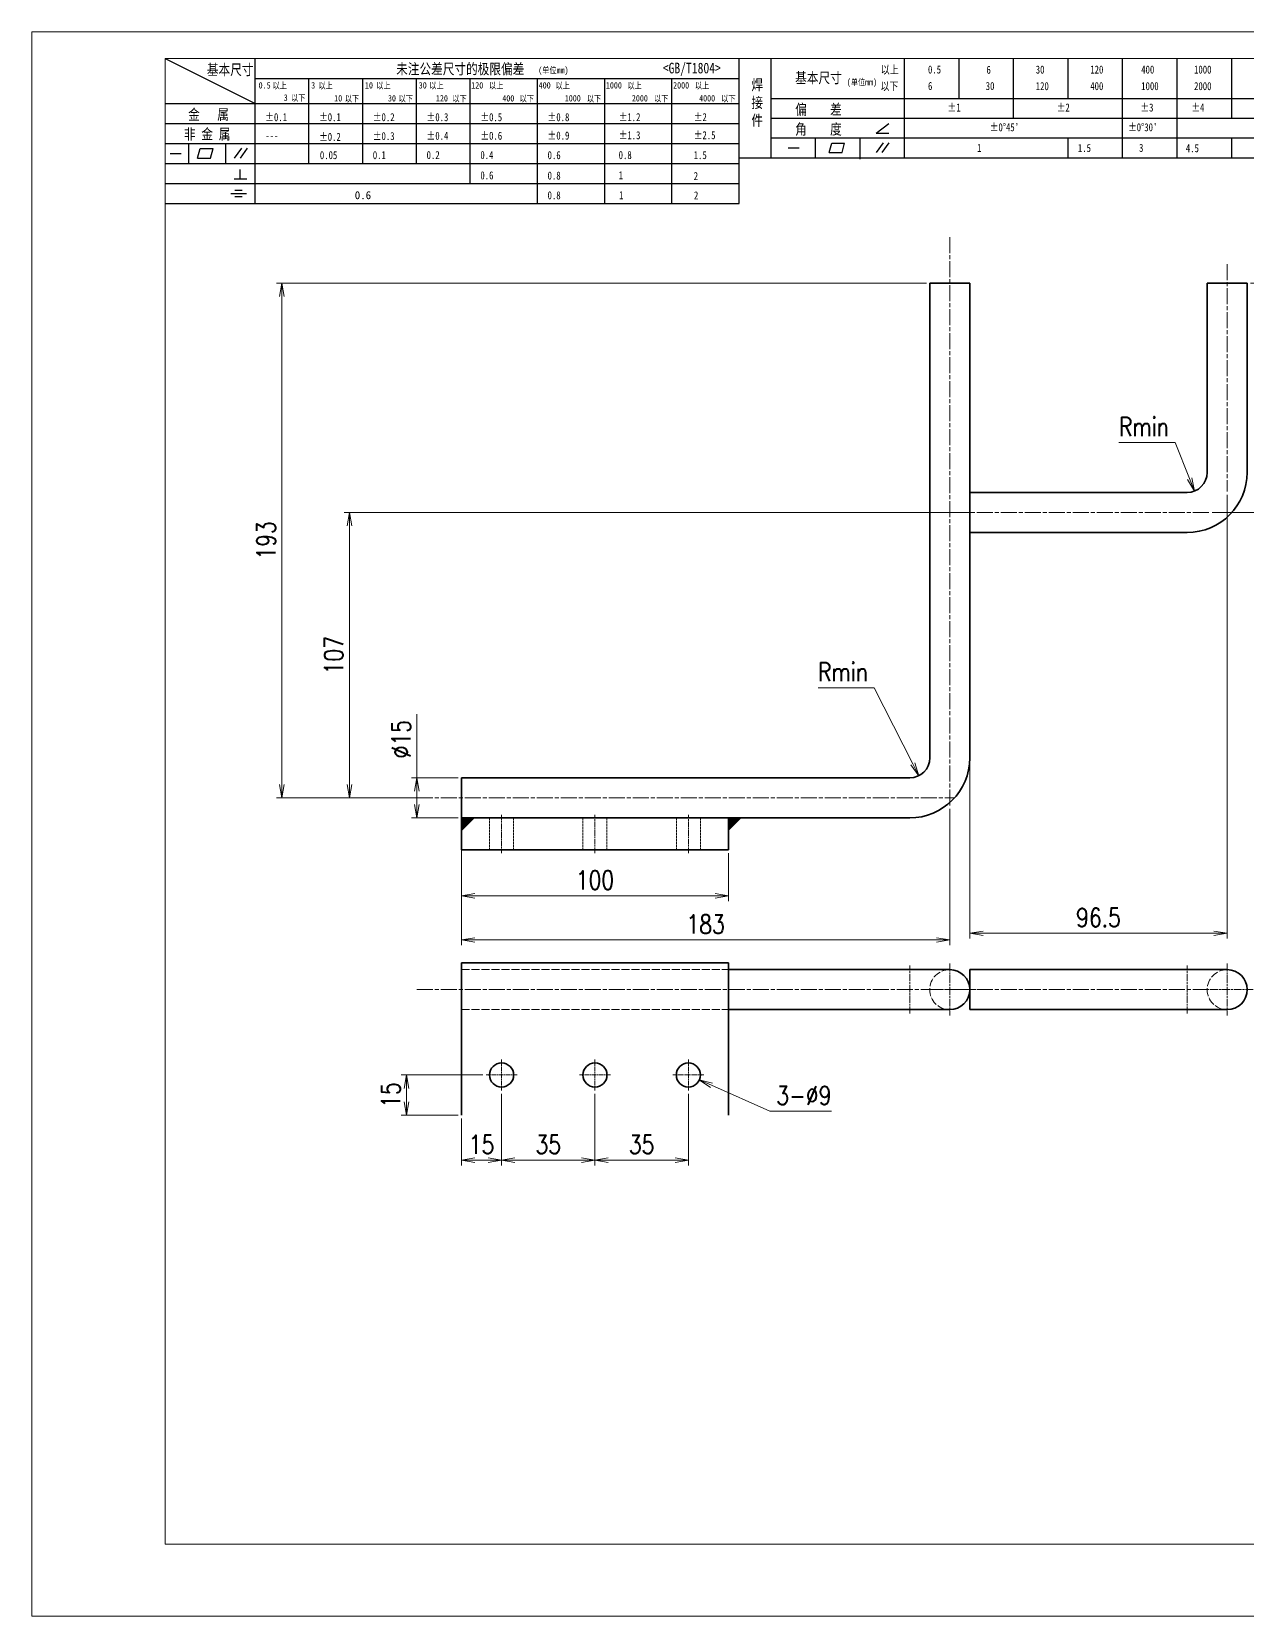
# Model space of a CAD drawing. Header units: inches. Extents: x 269 to 10986, y 1043 to 4337.
# Drawn here: x 4972 to 5428, y 1735 to 2329 of the extents above; entities that cross this region are included whole.
import ezdxf

# ---------------------------------------------------------------- set-up
doc = ezdxf.new("R2010")
doc.units = ezdxf.units.IN
doc.header["$MEASUREMENT"] = 0
doc.linetypes.add('AM_ISO02W050x2', pattern=[3.75, 3, -0.75])
doc.linetypes.add('AM_ISO08W050x2', pattern=[9, 6, -0.75, 1.5, -0.75])
doc.layers.add('Drawing', color=7, linetype='Continuous')
doc.layers.add('图\\M+19E79\\M+195B6\\M+18E9A', color=7, linetype='Continuous')
for name, color, linetype, lineweight in [('中心线', 2, 'AM_ISO08W050x2', 18), ('图框', 7, 'Continuous', 18), ('粗实线', 7, 'Continuous', 35), ('虚线', 1, 'AM_ISO02W050x2', 18)]:
    doc.layers.add(name, color=color, linetype=linetype, lineweight=lineweight)
doc.layers.add('打印-禁用', color=7, linetype='Continuous', lineweight=15, plot=False)
doc.styles.add('DIM', font='romans.shx', dxfattribs={"width": 0.8, "bigfont": 'bigfont.shx'})
doc.styles.add('国标', font='simfang.ttf', dxfattribs={"width": 0.8})
doc.dimstyles.new('XR 1-2$0', dxfattribs={"dimscale": 2, "dimtxt": 3.5, "dimasz": 2.5, "dimexe": 1, "dimexo": 0.625, "dimgap": 1.2, "dimtad": 1, "dimdsep": 46, "dimtxsty": 'DIM', "dimblk": 'OPEN', "dimcen": 0, "dimclrd": 8, "dimclre": 8, "dimclrt": 2, "dimazin": 2, "dimtfac": 0.5, "dimtmove": 0, "dimatfit": 3, "dimldrblk": 'OPEN', "dimfxl": 0, "dimtolj": 2, "dimlwd": 13, "dimlwe": 13, "dimarcsym": 0})
doc.dimstyles.new('XR 1-2$3', dxfattribs={"dimscale": 2, "dimtxt": 3.5, "dimasz": 2.5, "dimexe": 1, "dimexo": 0.625, "dimgap": 1.2, "dimtad": 1, "dimtoh": 1, "dimdsep": 46, "dimtxsty": 'DIM', "dimblk": 'OPEN', "dimcen": 0, "dimclrd": 8, "dimclre": 8, "dimclrt": 2, "dimazin": 2, "dimtfac": 0.5, "dimtofl": 0, "dimtmove": 0, "dimatfit": 3, "dimldrblk": 'OPEN', "dimfxl": 0, "dimtolj": 2, "dimlwd": 18, "dimlwe": 18, "dimarcsym": 0})
doc.dimstyles.new('XR 1-2$4', dxfattribs={"dimscale": 2, "dimtxt": 3.5, "dimasz": 2.5, "dimexe": 1, "dimexo": 0.625, "dimgap": 1.2, "dimtad": 1, "dimtoh": 1, "dimdsep": 46, "dimtxsty": 'DIM', "dimblk": 'OPEN', "dimcen": 0, "dimclrd": 8, "dimclre": 8, "dimclrt": 2, "dimazin": 2, "dimtfac": 0.5, "dimtofl": 0, "dimtmove": 0, "dimatfit": 3, "dimldrblk": 'OPEN', "dimfxl": 0, "dimtolj": 2, "dimlwd": 18, "dimlwe": 18, "dimarcsym": 0})

# ---------------------------------------------------------------- blocks, each defined once
blk = doc.blocks.new('GZDEH零件A3图框V01版')
at = {"layer": '图\\M+19E79\\M+195B6\\M+18E9A', "color": 9}
for p, q in [((2882.49, -1554.46), (2899.37, -1562.92)), ((2899.37, -1581.67), (2899.37, -1554.46)), ((2990.09, -1581.67), (2990.09, -1554.46)), ((2996.09, -1573.08), (2996.09, -1554.46)), ((3021.09, -1561.98), (3021.09, -1554.46)), ((3031.31, -1561.98), (3031.31, -1554.46)), ((3041.53, -1561.98), (3041.53, -1554.46)), ((3051.75, -1561.98), (3051.75, -1554.46)), ((3061.98, -1561.98), (3061.98, -1554.46)), ((3072.2, -1561.98), (3072.2, -1554.46)), ((3082.42, -1561.98), (3082.42, -1554.46)), ((2899.37, -1558.24), (2990.09, -1558.24)), ((2909.45, -1574.17), (2909.45, -1558.24)), ((2919.53, -1574.17), (2919.53, -1558.24)), ((2929.61, -1574.17), (2929.61, -1558.24)), ((2939.69, -1577.92), (2939.69, -1558.24)), ((2952.29, -1581.67), (2952.29, -1558.24)), ((2964.89, -1581.67), (2964.89, -1558.24)), ((2977.49, -1581.67), (2977.49, -1558.24)), ((2996.09, -1561.98), (3113.09, -1561.98)), ((3021.09, -1573.08), (3021.09, -1561.98)), ((3041.53, -1565.68), (3041.53, -1561.98)), ((3061.98, -1573.08), (3061.98, -1561.98)), ((3072.2, -1573.08), (3072.2, -1561.98)), ((3082.42, -1565.68), (3082.42, -1561.98)), ((2882.49, -1562.92), (2990.09, -1562.92)), ((2882.49, -1566.67), (2990.09, -1566.67)), ((2996.09, -1565.68), (3113.09, -1565.68)), ((3015.75, -1568.51), (3018.15, -1566.66)), ((2882.49, -1570.42), (2990.09, -1570.42)), ((2886.92, -1574.12), (2886.92, -1570.42)), ((2893.91, -1574.12), (2893.91, -1570.42)), ((2996.09, -1569.38), (3113.09, -1569.38)), ((3004.42, -1573.08), (3004.42, -1569.38)), ((3006.97, -1572.12), (3007.45, -1570.33)), ((3007.45, -1570.33), (3009.86, -1570.33)), ((3009.39, -1572.12), (3009.86, -1570.33)), ((3012.75, -1573.08), (3012.75, -1569.38)), ((3015.75, -1568.51), (3018.15, -1568.51)), ((3015.81, -1572.12), (3017.15, -1570.26)), ((3016.89, -1572.12), (3018.23, -1570.26)), ((3051.75, -1573.08), (3051.75, -1569.38)), ((3082.42, -1573.08), (3082.42, -1569.48)), ((2883.43, -1572.27), (2885.49, -1572.27)), ((2888.59, -1573.16), (2889.07, -1571.37)), ((2888.59, -1573.16), (2891, -1573.16)), ((2889.07, -1571.37), (2891.48, -1571.37)), ((2891, -1573.16), (2891.48, -1571.37)), ((2895.52, -1573.16), (2896.85, -1571.3)), ((2896.6, -1573.16), (2897.94, -1571.3)), ((2990.09, -1573.08), (3113.09, -1573.08)), ((2999.26, -1571.23), (3001.32, -1571.23)), ((3006.97, -1572.12), (3009.39, -1572.12)), ((3012.75, -1573.33), (3012.75, -1573.08)), ((2882.49, -1574.17), (2990.09, -1574.17)), ((2895.42, -1577.05), (2897.81, -1577.05)), ((2896.58, -1577.05), (2896.58, -1575.28)), ((2882.49, -1577.92), (2990.09, -1577.92)), ((2894.79, -1579.77), (2897.77, -1579.77)), ((2895.57, -1579.17), (2896.92, -1579.17)), ((2882.49, -1581.67), (2990.09, -1581.67)), ((2895.57, -1580.37), (2896.93, -1580.37))]:
    blk.add_line(p, q, dxfattribs=at)
at = {"layer": '图框', "linetype": 'Continuous'}
for p, q in [((2882.49, -1554.46), (2882.49, -1832.96)), ((3272.49, -1554.46), (2882.49, -1554.46)), ((2882.49, -1832.96), (3272.49, -1832.96))]:
    blk.add_line(p, q, dxfattribs=at)
at = {"layer": '打印-禁用', "linetype": 'Continuous'}
for p, q in [((2857.49, -1549.46), (2857.49, -1846.46)), ((3277.49, -1549.46), (2857.49, -1549.46)), ((2857.49, -1846.46), (3277.49, -1846.46))]:
    blk.add_line(p, q, dxfattribs=at)
at = {"layer": '图\\M+19E79\\M+195B6\\M+18E9A', "color": 9, "style": '国标', "width": 0.8}
for s, height, p in [('基本尺寸', 2, (2890.33, -1557.58)), ('未注公差尺寸的极限偏差', 2, (2925.81, -1557.44)), ('<GB/T1804>', 2, (2975.78, -1557.27)), ('以上', 1.5, (3016.64, -1557.33)), ('0.5', 1.5, (3025.49, -1557.3)), ('6', 1.5, (3036.45, -1557.34)), ('30', 1.5, (3045.69, -1557.31)), ('120', 1.5, (3055.91, -1557.31)), ('400', 1.5, (3065.46, -1557.31)), ('1000', 1.5, (3075.36, -1557.31)), ('30', 1.2, (2930.04, -1560.11)), ('基本尺寸', 2, (3000.6, -1559.1)), ('以下', 1.5, (3016.58, -1560.43)), ('6', 1.5, (3025.49, -1560.38)), ('30', 1.5, (3036.31, -1560.39)), ('120', 1.5, (3045.69, -1560.41)), ('400', 1.5, (3055.91, -1560.41)), ('1000', 1.5, (3065.46, -1560.41)), ('2000', 1.5, (3075.36, -1560.41)), ('金   属', 2, (2886.82, -1565.98)), ('±0.1', 1.5, (2901.27, -1566.23)), ('±0.1', 1.5, (2911.35, -1566.23)), ('±0.2', 1.5, (2921.43, -1566.23)), ('±0.3', 1.5, (2931.51, -1566.23)), ('±0.5', 1.5, (2941.59, -1566.23)), ('±0.8', 1.5, (2954.19, -1566.23)), ('±1.2', 1.5, (2967.51, -1566.23)), ('±2', 1.5, (2981.58, -1566.23)), ('偏    差', 2, (3000.6, -1565.04)), ('±1', 1.5, (3029.16, -1564.42)), ('±2', 1.5, (3049.61, -1564.42)), ('±3', 1.5, (3065.3, -1564.42)), ('±4', 1.5, (3074.85, -1564.42)), ('非 金 属', 2, (2886.02, -1569.65)), ('±0.3', 1.5, (2921.43, -1569.77)), ('±0.4', 1.5, (2931.51, -1569.71)), ('±0.6', 1.5, (2941.59, -1569.71)), ('±0.9', 1.5, (2954.19, -1569.68)), ('±1.3', 1.5, (2967.51, -1569.62)), ('±2.5', 1.5, (2981.58, -1569.61)), ('角    度', 2, (3000.6, -1568.74)), ("±0%%D45'", 1.5, (3037.06, -1568.12)), ("±0%%D30'", 1.5, (3062.98, -1568.12)), ('---', 1.5, (2901.27, -1569.65)), ('±0.2', 1.5, (2911.35, -1569.92)), ('1', 1.5, (3034.69, -1571.98)), ('1.5', 1.5, (3053.59, -1572.01)), ('3', 1.5, (3065.05, -1571.98)), ('4.5', 1.5, (3073.82, -1572.05)), ('0.1', 1.5, (2921.43, -1573.34)), ('0.2', 1.5, (2931.51, -1573.33)), ('0.4', 1.5, (2941.59, -1573.33)), ('0.6', 1.5, (2954.19, -1573.35)), ('0.8', 1.5, (2967.51, -1573.33)), ('1.5', 1.5, (2981.58, -1573.34)), ('0.6', 1.5, (2941.59, -1577.14)), ('0.8', 1.5, (2954.19, -1577.17)), ('1', 1.5, (2967.51, -1577.12)), ('2', 1.5, (2981.58, -1577.26)), ('0.8', 1.5, (2954.19, -1580.87)), ('1', 1.5, (2967.59, -1580.86)), ('2', 1.5, (2981.62, -1580.89))]:
    blk.add_text(s, height=height, dxfattribs=at).set_placement(p)
at = {"layer": '图\\M+19E79\\M+195B6\\M+18E9A', "color": 9, "lineweight": 15, "style": '国标', "width": 0.8}
for s, p in [('(单位mm)', (2952.44, -1557.27)), ('0.5', (2900.03, -1560.11)), ('以上', (2902.64, -1560.16)), ('3', (2909.88, -1560.11)), ('以上', (2911.25, -1560.16)), ('10', (2919.96, -1560.11)), ('以上', (2922.09, -1560.16)), ('以上', (2932.02, -1560.16)), ('120', (2939.88, -1560.11)), ('以上', (2943.21, -1560.16)), ('400', (2952.52, -1560.11)), ('以上', (2955.68, -1560.16)), ('1000', (2965.12, -1560.11)), ('以上', (2969.16, -1560.16)), ('2000', (2977.72, -1560.11)), ('以上', (2981.8, -1560.16)), ('(单位mm)', (3010.27, -1559.51)), ('3', (2904.73, -1562.41)), ('以下', (2906.1, -1562.46)), ('10', (2914.19, -1562.54)), ('以下', (2916.18, -1562.59)), ('30', (2924.27, -1562.54)), ('以下', (2926.26, -1562.59)), ('120', (2933.26, -1562.54)), ('以下', (2936.34, -1562.59)), ('400', (2945.7, -1562.54)), ('以下', (2948.94, -1562.59)), ('1000', (2957.41, -1562.54)), ('以下', (2961.54, -1562.59)), ('2000', (2969.99, -1562.54)), ('以下', (2974.14, -1562.59)), ('4000', (2982.59, -1562.54)), ('以下', (2986.74, -1562.59))]:
    blk.add_text(s, height=1.2, dxfattribs=at).set_placement(p)
at = {"layer": '图\\M+19E79\\M+195B6\\M+18E9A', "color": 9, "lineweight": 13, "style": '国标'}
blk.add_text('0.6', height=1.5, dxfattribs=at).set_placement((2918.05, -1580.85))
at = {"layer": '图\\M+19E79\\M+195B6\\M+18E9A', "color": 9, "style": '国标'}
for s, insert, char_height, width, attachment_point in [('焊\\P接\\P件', (2992.39, -1558.41), 2, 3.1877, 1), ('0.05', (2911.51, -1573.37), 1.5, 5.1982, 7)]:
    blk.add_mtext(s, dxfattribs=dict(at, insert=insert, char_height=char_height, width=width, attachment_point=attachment_point))
blk = doc.blocks.new('DEH A3')
at = {"layer": '图框'}
blk.add_blockref('GZDEH零件A3图框V01版', (-2857.49, 1846.46), dxfattribs=at)
blk = doc.blocks.new('_Open')
at = {"color": 0, "linetype": 'ByBlock', "lineweight": -2}
for p, q in [((-1, 0.17), (0, 0)), ((-1, -0.17), (0, 0)), ((0, 0), (-1, 0))]:
    blk.add_line(p, q, dxfattribs=at)
blk = doc.blocks.new('*D583')
at = {"layer": 'Defpoints', "color": 0, "transparency": 16777216}
for p in [(5133.32, 2049.62), (5316.32, 2039.32), (5133.32, 1988.87)]:
    blk.add_point(p, dxfattribs=at)
at = {"layer": 'Drawing', "color": 8, "lineweight": 13, "transparency": 16777216}
for p, q in [((5133.32, 2048.37), (5133.32, 1986.87)), ((5316.32, 2038.07), (5316.32, 1986.87)), ((5311.32, 1988.87), (5138.32, 1988.87))]:
    blk.add_line(p, q, dxfattribs=at)
at = {"layer": 'Drawing', "color": 8, "lineweight": 13, "transparency": 16777216, "xscale": 5, "yscale": 5, "zscale": 5, "rotation": 180}
blk.add_blockref('_Open', (5133.32, 1988.87), dxfattribs=at)
at = {"layer": 'Drawing', "color": 8, "lineweight": 13, "transparency": 16777216, "xscale": 5, "yscale": 5, "zscale": 5}
blk.add_blockref('_Open', (5316.32, 1988.87), dxfattribs=at)
at = {"layer": 'Drawing', "color": 2, "transparency": 16777216, "insert": (5224.82, 1994.77), "char_height": 7, "attachment_point": 5, "style": 'DIM'}
blk.add_mtext('\\A2;183', dxfattribs=at)
blk = doc.blocks.new('*D584')
at = {"layer": 'Defpoints', "color": 0, "transparency": 16777216}
for p in [(5420.32, 2157.02), (5323.82, 2117.62), (5420.32, 1991.37)]:
    blk.add_point(p, dxfattribs=at)
at = {"layer": 'Drawing', "color": 8, "lineweight": 13, "transparency": 16777216}
for p, q in [((5420.32, 2155.77), (5420.32, 1989.37)), ((5323.82, 2116.37), (5323.82, 1989.37)), ((5328.82, 1991.37), (5415.32, 1991.37))]:
    blk.add_line(p, q, dxfattribs=at)
at = {"layer": 'Drawing', "color": 8, "lineweight": 13, "transparency": 16777216, "xscale": 5, "yscale": 5, "zscale": 5, "rotation": 180}
blk.add_blockref('_Open', (5323.82, 1991.37), dxfattribs=at)
at = {"layer": 'Drawing', "color": 8, "lineweight": 13, "transparency": 16777216, "xscale": 5, "yscale": 5, "zscale": 5}
blk.add_blockref('_Open', (5420.32, 1991.37), dxfattribs=at)
at = {"layer": 'Drawing', "color": 2, "transparency": 16777216, "insert": (5372.07, 1997.27), "char_height": 7, "attachment_point": 5, "style": 'DIM'}
blk.add_mtext('\\A2;96.5', dxfattribs=at)
blk = doc.blocks.new('*D585')
at = {"layer": 'Defpoints', "color": 0, "transparency": 16777216}
for p in [(5091.28, 2149.12), (5323.82, 2149.12), (5122.31, 2042.12)]:
    blk.add_point(p, dxfattribs=at)
at = {"layer": 'Drawing', "color": 8, "lineweight": 13, "transparency": 16777216}
for p, q in [((5322.57, 2149.12), (5089.28, 2149.12)), ((5091.28, 2047.12), (5091.28, 2144.12)), ((5121.06, 2042.12), (5089.28, 2042.12))]:
    blk.add_line(p, q, dxfattribs=at)
at = {"layer": 'Drawing', "color": 8, "lineweight": 13, "transparency": 16777216, "xscale": 5, "yscale": 5, "zscale": 5}
for p, rotation in [((5091.28, 2149.12), 90), ((5091.28, 2042.12), 270)]:
    blk.add_blockref('_Open', p, dxfattribs=dict(at, rotation=rotation))
at = {"layer": 'Drawing', "color": 2, "transparency": 16777216, "insert": (5085.38, 2095.62), "char_height": 7, "attachment_point": 5, "rotation": 90, "style": 'DIM'}
blk.add_mtext('\\A2;107', dxfattribs=at)
blk = doc.blocks.new('*D586')
at = {"layer": 'Defpoints', "color": 0, "transparency": 16777216}
for p in [(5301.32, 2057.12), (5304.71, 2050.43)]:
    blk.add_point(p, dxfattribs=at)
at = {"layer": 'Drawing', "color": 8, "lineweight": 18, "transparency": 16777216}
for p, q in [((5266.95, 2083.44), (5288.01, 2083.44)), ((5288.01, 2083.44), (5302.45, 2054.89))]:
    blk.add_line(p, q, dxfattribs=at)
at = {"layer": 'Drawing', "color": 8, "lineweight": 18, "transparency": 16777216, "xscale": 5, "yscale": 5, "zscale": 5, "rotation": 296.8239951617973}
blk.add_blockref('_Open', (5304.71, 2050.43), dxfattribs=at)
at = {"layer": 'Drawing', "color": 2, "transparency": 16777216, "insert": (5276.28, 2089.34), "char_height": 7, "attachment_point": 5, "style": 'DIM'}
blk.add_mtext('\\A2;{\\Fromans,bigfont|c134;Rmin}', dxfattribs=at)
blk = doc.blocks.new('*D587')
at = {"layer": 'Defpoints', "color": 0, "transparency": 16777216}
for p in [(5405.32, 2164.12), (5408.1, 2157.16)]:
    blk.add_point(p, dxfattribs=at)
at = {"layer": 'Drawing', "color": 8, "lineweight": 18, "transparency": 16777216}
for p, q in [((5379.76, 2175.38), (5400.82, 2175.38)), ((5400.82, 2175.38), (5406.25, 2161.8))]:
    blk.add_line(p, q, dxfattribs=at)
at = {"layer": 'Drawing', "color": 8, "lineweight": 18, "transparency": 16777216, "xscale": 5, "yscale": 5, "zscale": 5, "rotation": 291.7828732275364}
blk.add_blockref('_Open', (5408.1, 2157.16), dxfattribs=at)
at = {"layer": 'Drawing', "color": 2, "transparency": 16777216, "insert": (5389.09, 2181.28), "char_height": 7, "attachment_point": 5, "style": 'DIM'}
blk.add_mtext('\\A2;{\\Fromans,bigfont|c134;Rmin}', dxfattribs=at)
blk = doc.blocks.new('*D588')
at = {"layer": 'Defpoints', "color": 0, "transparency": 16777216}
for p in [(5427.82, 2235.12), (5466.1, 2235.12), (5413.47, 2149.12)]:
    blk.add_point(p, dxfattribs=at)
at = {"layer": 'Drawing', "color": 8, "lineweight": 13, "transparency": 16777216}
for p, q in [((5429.07, 2235.12), (5468.1, 2235.12)), ((5466.1, 2154.12), (5466.1, 2230.12)), ((5414.72, 2149.12), (5468.1, 2149.12))]:
    blk.add_line(p, q, dxfattribs=at)
at = {"layer": 'Drawing', "color": 8, "lineweight": 13, "transparency": 16777216, "xscale": 5, "yscale": 5, "zscale": 5}
for p, rotation in [((5466.1, 2235.12), 90), ((5466.1, 2149.12), 270)]:
    blk.add_blockref('_Open', p, dxfattribs=dict(at, rotation=rotation))
at = {"layer": 'Drawing', "color": 2, "transparency": 16777216, "insert": (5460.2, 2192.12), "char_height": 7, "attachment_point": 5, "rotation": 90, "style": 'DIM'}
blk.add_mtext('\\A2;86', dxfattribs=at)
blk = doc.blocks.new('*D589')
at = {"layer": 'Defpoints', "color": 0, "transparency": 16777216}
for p in [(5065.95, 2235.12), (5308.82, 2235.12), (5116.52, 2042.12)]:
    blk.add_point(p, dxfattribs=at)
at = {"layer": 'Drawing', "color": 8, "lineweight": 13, "transparency": 16777216}
for p, q in [((5307.57, 2235.12), (5063.95, 2235.12)), ((5065.95, 2047.12), (5065.95, 2230.12)), ((5115.27, 2042.12), (5063.95, 2042.12))]:
    blk.add_line(p, q, dxfattribs=at)
at = {"layer": 'Drawing', "color": 8, "lineweight": 13, "transparency": 16777216, "xscale": 5, "yscale": 5, "zscale": 5}
for p, rotation in [((5065.95, 2235.12), 90), ((5065.95, 2042.12), 270)]:
    blk.add_blockref('_Open', p, dxfattribs=dict(at, rotation=rotation))
at = {"layer": 'Drawing', "color": 2, "transparency": 16777216, "insert": (5060.05, 2138.62), "char_height": 7, "attachment_point": 5, "rotation": 90, "style": 'DIM'}
blk.add_mtext('\\A2;193', dxfattribs=at)
blk = doc.blocks.new('*D592')
at = {"layer": 'Defpoints', "color": 0, "transparency": 16777216}
for p in [(5133.32, 2022.62), (5233.32, 2022.62), (5233.32, 2005.41)]:
    blk.add_point(p, dxfattribs=at)
at = {"layer": 'Drawing', "color": 8, "lineweight": 13, "transparency": 16777216}
for p, q in [((5133.32, 2021.37), (5133.32, 2003.41)), ((5233.32, 2021.37), (5233.32, 2003.41)), ((5138.32, 2005.41), (5228.32, 2005.41))]:
    blk.add_line(p, q, dxfattribs=at)
at = {"layer": 'Drawing', "color": 8, "lineweight": 13, "transparency": 16777216, "xscale": 5, "yscale": 5, "zscale": 5, "rotation": 180}
blk.add_blockref('_Open', (5133.32, 2005.41), dxfattribs=at)
at = {"layer": 'Drawing', "color": 8, "lineweight": 13, "transparency": 16777216, "xscale": 5, "yscale": 5, "zscale": 5}
blk.add_blockref('_Open', (5233.32, 2005.41), dxfattribs=at)
at = {"layer": 'Drawing', "color": 2, "transparency": 16777216, "insert": (5183.32, 2011.31), "char_height": 7, "attachment_point": 5, "style": 'DIM'}
blk.add_mtext('\\A2;100', dxfattribs=at)
blk = doc.blocks.new('*D593')
at = {"layer": 'Defpoints', "color": 0, "transparency": 16777216}
for p in [(5148.32, 1932.4), (5133.32, 1923.25), (5148.32, 1906.31)]:
    blk.add_point(p, dxfattribs=at)
at = {"layer": 'Drawing', "color": 8, "lineweight": 13, "transparency": 16777216}
for p, q in [((5148.32, 1931.15), (5148.32, 1904.31)), ((5133.32, 1922), (5133.32, 1904.31)), ((5138.32, 1906.31), (5143.32, 1906.31))]:
    blk.add_line(p, q, dxfattribs=at)
at = {"layer": 'Drawing', "color": 8, "lineweight": 13, "transparency": 16777216, "xscale": 5, "yscale": 5, "zscale": 5, "rotation": 180}
blk.add_blockref('_Open', (5133.32, 1906.31), dxfattribs=at)
at = {"layer": 'Drawing', "color": 8, "lineweight": 13, "transparency": 16777216, "xscale": 5, "yscale": 5, "zscale": 5}
blk.add_blockref('_Open', (5148.32, 1906.31), dxfattribs=at)
at = {"layer": 'Drawing', "color": 2, "transparency": 16777216, "insert": (5140.82, 1912.21), "char_height": 7, "attachment_point": 5, "style": 'DIM'}
blk.add_mtext('\\A2;15', dxfattribs=at)
blk = doc.blocks.new('*D594')
at = {"layer": 'Defpoints', "color": 0, "transparency": 16777216}
for p in [(5148.32, 1932.4), (5183.32, 1932.4), (5183.32, 1906.31)]:
    blk.add_point(p, dxfattribs=at)
at = {"layer": 'Drawing', "color": 8, "lineweight": 13, "transparency": 16777216}
for p, q in [((5148.32, 1931.15), (5148.32, 1904.31)), ((5183.32, 1931.15), (5183.32, 1904.31)), ((5153.32, 1906.31), (5178.32, 1906.31))]:
    blk.add_line(p, q, dxfattribs=at)
at = {"layer": 'Drawing', "color": 8, "lineweight": 13, "transparency": 16777216, "xscale": 5, "yscale": 5, "zscale": 5, "rotation": 180}
blk.add_blockref('_Open', (5148.32, 1906.31), dxfattribs=at)
at = {"layer": 'Drawing', "color": 8, "lineweight": 13, "transparency": 16777216, "xscale": 5, "yscale": 5, "zscale": 5}
blk.add_blockref('_Open', (5183.32, 1906.31), dxfattribs=at)
at = {"layer": 'Drawing', "color": 2, "transparency": 16777216, "insert": (5165.82, 1912.21), "char_height": 7, "attachment_point": 5, "style": 'DIM'}
blk.add_mtext('\\A2;35', dxfattribs=at)
blk = doc.blocks.new('*D595')
at = {"layer": 'Defpoints', "color": 0, "transparency": 16777216}
for p in [(5183.32, 1932.4), (5218.32, 1932.4), (5218.32, 1906.31)]:
    blk.add_point(p, dxfattribs=at)
at = {"layer": 'Drawing', "color": 8, "lineweight": 13, "transparency": 16777216}
for p, q in [((5183.32, 1931.15), (5183.32, 1904.31)), ((5218.32, 1931.15), (5218.32, 1904.31)), ((5188.32, 1906.31), (5213.32, 1906.31))]:
    blk.add_line(p, q, dxfattribs=at)
at = {"layer": 'Drawing', "color": 8, "lineweight": 13, "transparency": 16777216, "xscale": 5, "yscale": 5, "zscale": 5, "rotation": 180}
blk.add_blockref('_Open', (5183.32, 1906.31), dxfattribs=at)
at = {"layer": 'Drawing', "color": 8, "lineweight": 13, "transparency": 16777216, "xscale": 5, "yscale": 5, "zscale": 5}
blk.add_blockref('_Open', (5218.32, 1906.31), dxfattribs=at)
at = {"layer": 'Drawing', "color": 2, "transparency": 16777216, "insert": (5200.82, 1912.21), "char_height": 7, "attachment_point": 5, "style": 'DIM'}
blk.add_mtext('\\A2;35', dxfattribs=at)
blk = doc.blocks.new('*D596')
at = {"layer": 'Defpoints', "color": 0, "transparency": 16777216}
for p in [(5112.63, 1938.25), (5142.47, 1938.25), (5133.32, 1923.25)]:
    blk.add_point(p, dxfattribs=at)
at = {"layer": 'Drawing', "color": 8, "lineweight": 13, "transparency": 16777216}
for p, q in [((5141.22, 1938.25), (5110.63, 1938.25)), ((5112.63, 1928.25), (5112.63, 1933.25)), ((5132.07, 1923.25), (5110.63, 1923.25))]:
    blk.add_line(p, q, dxfattribs=at)
at = {"layer": 'Drawing', "color": 8, "lineweight": 13, "transparency": 16777216, "xscale": 5, "yscale": 5, "zscale": 5}
for p, rotation in [((5112.63, 1938.25), 90), ((5112.63, 1923.25), 270)]:
    blk.add_blockref('_Open', p, dxfattribs=dict(at, rotation=rotation))
at = {"layer": 'Drawing', "color": 2, "transparency": 16777216, "insert": (5106.73, 1930.75), "char_height": 7, "attachment_point": 5, "rotation": 90, "style": 'DIM'}
blk.add_mtext('\\A2;15', dxfattribs=at)
blk = doc.blocks.new('*D597')
at = {"layer": 'Defpoints', "color": 0, "transparency": 16777216}
for p in [(5214.21, 1940.08), (5222.43, 1936.42)]:
    blk.add_point(p, dxfattribs=at)
at = {"layer": 'Drawing', "color": 8, "lineweight": 18, "transparency": 16777216}
for p, q in [((5248.82, 1924.69), (5227, 1934.39)), ((5272.02, 1924.69), (5248.82, 1924.69))]:
    blk.add_line(p, q, dxfattribs=at)
at = {"layer": 'Drawing', "color": 8, "lineweight": 18, "transparency": 16777216, "xscale": 5, "yscale": 5, "zscale": 5, "rotation": 156.0401568323073}
blk.add_blockref('_Open', (5222.43, 1936.42), dxfattribs=at)
at = {"layer": 'Drawing', "color": 2, "transparency": 16777216, "insert": (5261.62, 1930.59), "char_height": 7, "attachment_point": 5, "style": 'DIM'}
blk.add_mtext('\\A2;{\\Fromans,bigfont|c134;3-}∅9', dxfattribs=at)
blk = doc.blocks.new('*D621')
at = {"layer": 'Defpoints', "color": 0, "transparency": 16777216}
for p in [(5116.56, 2049.62), (5133.32, 2049.62), (5133.32, 2034.62)]:
    blk.add_point(p, dxfattribs=at)
at = {"layer": 'Drawing', "color": 8, "lineweight": 13, "transparency": 16777216}
for p, q in [((5116.56, 2049.62), (5116.56, 2073.56)), ((5132.07, 2049.62), (5114.56, 2049.62)), ((5116.56, 2039.62), (5116.56, 2044.62)), ((5132.07, 2034.62), (5114.56, 2034.62))]:
    blk.add_line(p, q, dxfattribs=at)
at = {"layer": 'Drawing', "color": 8, "lineweight": 13, "transparency": 16777216, "xscale": 5, "yscale": 5, "zscale": 5}
for p, rotation in [((5116.56, 2049.62), 90), ((5116.56, 2034.62), 270)]:
    blk.add_blockref('_Open', p, dxfattribs=dict(at, rotation=rotation))
at = {"layer": 'Drawing', "color": 2, "transparency": 16777216, "insert": (5110.66, 2064.09), "char_height": 7, "attachment_point": 5, "rotation": 90, "style": 'DIM'}
blk.add_mtext('\\A2;{\\Fromans,bigfont|c134;%%C}15', dxfattribs=at)

msp = doc.modelspace()

# ---------------------------------------------------------------- linework, layer by layer
at = {"layer": 'Drawing'}
for points in [[(5133.321, 2034.622, 0, 7.071, 0), (5135.821, 2032.122, 7.071, 7.071, 0)], [(5233.321, 2034.622, 0, 7.071, 0), (5235.821, 2032.122, 7.071, 7.071, 0)]]:
    msp.add_lwpolyline(points, format="xyseb", dxfattribs=at)
at = {"layer": '中心线'}
for p, q in [((5316.321, 2039.322), (5316.321, 2252.922)), ((5420.321, 2242.222), (5420.321, 2157.022)), ((5413.471, 2149.122), (5315.67, 2149.122)), ((5116.521, 2042.122), (5318.121, 2042.122)), ((5116.521, 1970.25), (5318.121, 1970.25)), ((5413.471, 1970.25), (5315.67, 1970.25))]:
    msp.add_line(p, q, dxfattribs=at)
at = {"layer": '中心线', "ltscale": 0.360016}
msp.add_line((5148.321, 2035.822), (5148.321, 2021.422), dxfattribs=at)
at = {"layer": '中心线', "ltscale": 0.360001}
for p, q in [((5183.321, 2021.422), (5183.321, 2035.822)), ((5218.321, 2021.422), (5218.321, 2035.822))]:
    msp.add_line(p, q, dxfattribs=at)
at = {"layer": '中心线', "ltscale": 0.45}
for p, q in [((5301.321, 1961.25), (5301.321, 1979.25)), ((5405.321, 1961.25), (5405.321, 1979.25))]:
    msp.add_line(p, q, dxfattribs=at)
at = {"layer": '中心线', "ltscale": 0.4875}
for p, q in [((5316.321, 1980), (5316.321, 1960.5)), ((5420.321, 1980), (5420.321, 1960.5)), ((5326.071, 1970.25), (5306.571, 1970.25)), ((5430.071, 1970.25), (5410.571, 1970.25))]:
    msp.add_line(p, q, dxfattribs=at)
at = {"layer": '中心线', "ltscale": 0.2925}
for p, q in [((5148.321, 1944.1), (5148.321, 1932.4)), ((5183.321, 1944.1), (5183.321, 1932.4)), ((5218.321, 1944.1), (5218.321, 1932.4)), ((5154.171, 1938.25), (5142.471, 1938.25)), ((5189.171, 1938.25), (5177.471, 1938.25)), ((5224.171, 1938.25), (5212.471, 1938.25))]:
    msp.add_line(p, q, dxfattribs=at)
at = {"layer": '粗实线', "ltscale": 0.1875}
for p, q in [((5316.321, 2235.122), (5308.821, 2235.122)), ((5323.821, 2235.122), (5316.321, 2235.122)), ((5133.321, 2042.122), (5133.321, 2049.622)), ((5133.321, 2042.122), (5133.321, 2034.622)), ((5323.821, 1970.25), (5323.821, 1977.75)), ((5323.821, 1962.75), (5323.821, 1970.25))]:
    msp.add_line(p, q, dxfattribs=at)
at = {"layer": '粗实线'}
for p, q in [((5308.821, 2057.122), (5308.821, 2235.122)), ((5323.821, 2156.622), (5323.821, 2235.122)), ((5412.821, 2235.122), (5412.821, 2164.122)), ((5427.821, 2235.122), (5427.821, 2164.122)), ((5405.321, 2156.622), (5323.821, 2156.622)), ((5405.321, 2141.622), (5323.821, 2141.622)), ((5323.821, 2057.122), (5323.821, 2141.622)), ((5133.321, 2049.622), (5301.321, 2049.622)), ((5133.321, 2034.622), (5233.321, 2034.622)), ((5233.321, 2034.622), (5301.321, 2034.622)), ((5133.321, 2022.622), (5233.321, 2022.622)), ((5133.321, 1980.25), (5133.321, 1923.25)), ((5133.321, 1980.25), (5233.321, 1980.25)), ((5233.321, 1923.25), (5233.321, 1980.25)), ((5233.321, 1977.75), (5301.321, 1977.75)), ((5405.321, 1977.75), (5323.821, 1977.75)), ((5233.321, 1962.75), (5301.321, 1962.75)), ((5405.321, 1962.75), (5323.821, 1962.75))]:
    msp.add_line(p, q, dxfattribs=at)
at = {"layer": '粗实线', "ltscale": 0.375}
for p, q in [((5412.821, 2235.122), (5427.821, 2235.122)), ((5323.821, 2141.622), (5323.821, 2156.622)), ((5316.321, 1977.75), (5301.321, 1977.75)), ((5420.321, 1977.75), (5405.321, 1977.75)), ((5316.321, 1962.75), (5301.321, 1962.75)), ((5420.321, 1962.75), (5405.321, 1962.75))]:
    msp.add_line(p, q, dxfattribs=at)
at = {"layer": '粗实线', "ltscale": 0.3}
for p, q in [((5133.321, 2034.622), (5133.321, 2022.622)), ((5233.321, 2034.622), (5233.321, 2022.622))]:
    msp.add_line(p, q, dxfattribs=at)
at = {"layer": '粗实线'}
for centre in [(5148.321, 1938.25), (5183.321, 1938.25), (5218.321, 1938.25)]:
    msp.add_circle(centre, 4.5, dxfattribs=at)
for centre, radius, end in [((5405.321, 2164.122), 7.5, 0), ((5405.321, 2164.122), 22.5, 0), ((5301.321, 2057.122), 7.5, 0), ((5301.321, 2057.122), 22.5, 0), ((5316.321, 1970.25), 7.5, 90), ((5420.321, 1970.25), 7.5, 90)]:
    msp.add_arc(centre, radius, 270, end, dxfattribs=at)
at = {"layer": '虚线', "ltscale": 0.375}
for p, q in [((5323.821, 2141.622), (5323.821, 2156.622)), ((5133.321, 1977.75), (5133.321, 1962.75))]:
    msp.add_line(p, q, dxfattribs=at)
at = {"layer": '虚线'}
for p, q in [((5133.321, 2034.622), (5233.321, 2034.622)), ((5133.321, 1977.75), (5233.321, 1977.75)), ((5133.321, 1962.75), (5233.321, 1962.75))]:
    msp.add_line(p, q, dxfattribs=at)
at = {"layer": '虚线', "ltscale": 0.3}
for p, q in [((5143.821, 2034.622), (5143.821, 2022.622)), ((5152.821, 2034.622), (5152.821, 2022.622)), ((5178.821, 2022.622), (5178.821, 2034.622)), ((5187.821, 2022.622), (5187.821, 2034.622)), ((5213.821, 2022.622), (5213.821, 2034.622)), ((5222.821, 2022.622), (5222.821, 2034.622))]:
    msp.add_line(p, q, dxfattribs=at)
at = {"layer": '虚线'}
for centre in [(5316.321, 1970.25), (5420.321, 1970.25)]:
    msp.add_arc(centre, 7.5, 90, 270, dxfattribs=at)

# ---------------------------------------------------------------- block references
at = {"layer": '图框', "xscale": 2, "yscale": 2, "zscale": 2}
msp.add_blockref('DEH A3', (4972.155, 1735.338), dxfattribs=at)

# ---------------------------------------------------------------- dimensions: what is measured, and where the dimension line sits
at = {"layer": 'Drawing'}
for base, p1, p2, picture, middle in [((5065.946, 2235.122), (5116.521, 2042.122), (5308.821, 2235.122), '*D589', (5060.046, 2138.622)), ((5466.1, 2235.122), (5413.471, 2149.122), (5427.821, 2235.122), '*D588', (5460.2, 2192.122)), ((5091.285, 2149.122), (5122.305, 2042.122), (5323.821, 2149.122), '*D585', (5085.385, 2095.622)), ((5112.628, 1938.25), (5133.321, 1923.25), (5142.471, 1938.25), '*D596', (5106.728, 1930.75))]:
    dim = msp.add_linear_dim(base=base, p1=p1, p2=p2, angle=90, dimstyle='XR 1-2$0', dxfattribs=at)
    dim.commit()
    dim.dimension.update_dxf_attribs({"geometry": picture, "text_midpoint": middle})
for center, mpoint, picture, middle in [((5405.321, 2164.122), (5408.104, 2157.158), '*D587', (5400.822, 2175.38)), ((5301.321, 2057.122), (5304.705, 2050.429), '*D586', (5288.013, 2083.439))]:
    dim = msp.add_radius_dim(center=center, mpoint=mpoint, text='{\\Fromans,bigfont|c134;Rmin}', dimstyle='XR 1-2$4', override={"dimtmove": 1}, dxfattribs=at)
    dim.commit()
    dim.dimension.update_dxf_attribs({"geometry": picture, "text_midpoint": middle, "dimtype": 164})
for base, p1, p2, picture, middle in [((5420.321, 1991.366), (5323.821, 2117.621), (5420.321, 2157.022), '*D584', (5372.071, 1997.266)), ((5133.321, 1988.872), (5316.321, 2039.322), (5133.321, 2049.622), '*D583', (5224.821, 1994.772)), ((5233.321, 2005.412), (5133.321, 2022.622), (5233.321, 2022.622), '*D592', (5183.321, 2011.312)), ((5148.321, 1906.311), (5133.321, 1923.25), (5148.321, 1932.4), '*D593', (5140.821, 1912.211))]:
    dim = msp.add_linear_dim(base=base, p1=p1, p2=p2, dimstyle='XR 1-2$0', dxfattribs=at)
    dim.commit()
    dim.dimension.update_dxf_attribs({"geometry": picture, "text_midpoint": middle})
dim = msp.add_linear_dim(base=(5116.555, 2049.622), p1=(5133.321, 2034.622), p2=(5133.321, 2049.622), angle=90, text='{\\Fromans,bigfont|c134;%%C}<>', dimstyle='XR 1-2$0', dxfattribs=at)
dim.commit()
dim.dimension.update_dxf_attribs({"geometry": '*D621', "text_midpoint": (5110.655, 2064.089)})
dim = msp.add_diameter_dim_2p(p1=(5214.208, 1940.078), p2=(5222.433, 1936.423), text='{\\Fromans,bigfont|c134;3-}<>', dimstyle='XR 1-2$3', dxfattribs=at)
dim.commit()
dim.dimension.update_dxf_attribs({"geometry": '*D597', "text_midpoint": (5261.625, 1924.695), "dimtype": 163})
for base, p1, p2, picture, middle in [((5183.321, 1906.311), (5148.321, 1932.4), (5183.321, 1932.4), '*D594', (5165.821, 1912.211)), ((5218.321, 1906.311), (5183.321, 1932.4), (5218.321, 1932.4), '*D595', (5200.821, 1912.211))]:
    dim = msp.add_linear_dim(base=base, p1=p1, p2=p2, dimstyle='XR 1-2$0', override={"dimtmove": 1}, dxfattribs=at)
    dim.commit()
    dim.dimension.update_dxf_attribs({"geometry": picture, "text_midpoint": middle})

doc.saveas('drawing.dxf')
